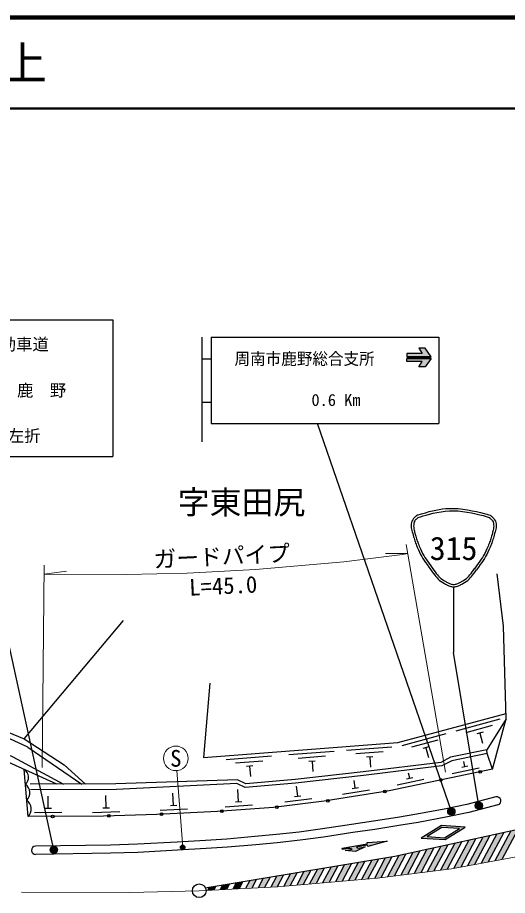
# Model space of a CAD drawing. Units: millimetres at full size, sheet at 1:1000; details may follow other scales. Extents: x 40000 to 680000, y 20000 to 380000.
# Drawn here: x 441812 to 495616, y 283611 to 380000 of the extents above; entities that cross this region are included whole.
import ezdxf
from ezdxf.enums import TextEntityAlignment as Align

# ---------------------------------------------------------------- set-up
doc = ezdxf.new("R2010")
doc.units = ezdxf.units.MM
doc.header["$LTSCALE"] = 1000
doc.linetypes.add('CHAIN', pattern=[18.5, 12, -1.5, 3.5, -1.5])
for name, color, linetype, lineweight in [('M-BGD', 7, 'Continuous', 25), ('M-BGD-HTXT', 7, 'Continuous', 13), ('M-BMK', 2, 'CHAIN', 13), ('M-BMK-SRVR', 3, 'Continuous', 25), ('M-STR-HTXT', 7, 'Continuous', 13), ('M-STR-STRC', 7, 'Continuous', 25), ('M-TTL', 2, 'Continuous', 140), ('M-TTL-LINE', 7, 'Continuous', 50)]:
    doc.layers.add(name, color=color, linetype=linetype, lineweight=lineweight)
doc.layers.add('M-BMK-HTXT', color=7, linetype='Continuous')
doc.layers.add('M-TTL-TXT', color=7, linetype='Continuous')
doc.styles.add('ＭＳ ゴシック', font='')
doc.styles.get('ＭＳ ゴシック').set_extended_font_data('MS Gothic')

msp = doc.modelspace()

# ---------------------------------------------------------------- hatches: boundary and pattern name
at = {"layer": 'M-STR-STRC'}
for points in [[(487245, 342757), (486576, 343694), (485895, 343694), (486265, 343119), (484581, 343119), (484581, 342758)], [(487245, 342583), (484581, 342582), (484581, 342220), (486265, 342221), (485895, 341645), (486576, 341646)], [(489116, 292612, -1), (489791, 293042, -1)], [(492144, 293258, -1), (492819, 293687, -1)], [(493677, 290195), (492909, 290026), (491237, 286867), (491990, 287006)], [(495212, 290531), (494444, 290363), (492742, 287145), (493494, 287284)], [(494247, 287423), (494999, 287562), (496748, 290868), (495980, 290700)], [(479975, 288933), (479236, 288808), (479163, 288855), (479023, 288924), (480246, 289132), (480271, 288985), (482402, 289576), (480196, 289428), (480221, 289280), (477461, 288809), (477486, 288661), (478150, 288774), (478221, 288782), (478335, 288775), (478445, 288743), (478546, 288690), (477807, 288563), (478941, 288453)], [(489069, 289184), (488302, 289016), (486813, 286203), (487541, 286296)], [(490605, 289521), (489837, 289353), (488269, 286388), (488996, 286480)], [(492141, 289858), (491373, 289689), (489733, 286589), (490485, 286728)], [(445464, 288411, -1), (446138, 288840, -0.41421), (446016, 288288, -0.41421)], [(460167, 289014, -1), (459728, 288775, -0.41421), (459828, 289114, -0.41421)], [(485998, 288511), (485230, 288343), (483903, 285835), (484631, 285927)], [(487534, 288848), (486766, 288679), (485358, 286019), (486086, 286111)], [(479960, 287363), (479216, 287239), (478157, 285237), (478868, 285298)], [(481448, 287609), (480704, 287486), (479579, 285359), (480290, 285420)], [(482936, 287856), (482192, 287733), (481000, 285480), (481325, 285508), (481720, 285558)], [(484462, 288174), (483694, 288006), (482448, 285650), (483176, 285743)], [(474007, 286375), (473263, 286252), (472469, 284752), (473180, 284812)], [(473891, 284873), (474602, 284934), (475495, 286622), (474751, 286499)], [(476983, 286869), (476239, 286745), (475313, 284995), (476024, 285055)], [(478472, 287116), (477728, 286992), (476735, 285116), (477446, 285177)], [(468054, 285388), (467310, 285264), (466847, 284389), (467545, 284425)], [(469542, 285634), (468798, 285511), (468243, 284461), (468941, 284498)], [(471031, 285881), (470287, 285758), (469639, 284534), (470337, 284570)], [(472519, 286128), (471775, 286005), (471048, 284630), (471758, 284691)], [(463357, 284207), (463590, 284647), (462845, 284524), (462659, 284171)], [(465078, 284894), (464334, 284770), (464055, 284243), (464753, 284280)], [(466566, 285141), (465822, 285017), (465451, 284316), (466149, 284352)]]:
    msp.add_hatch(color=256, dxfattribs=at).paths.add_polyline_path(points)
h = msp.add_hatch(color=256, dxfattribs=at)
h.paths.add_polyline_path([(488370, 291287), (486138, 289906), (488758, 289735), (490990, 291116)])
h.paths.add_polyline_path([(490337, 290953), (488705, 289944), (486791, 290069), (488423, 291078)], flags=16)

# ---------------------------------------------------------------- linework, layer by layer
at = {"layer": 'M-BGD'}
for p, q in [((442520, 300799), (453440, 313803)), ((494779, 302949), (489951, 301649)), ((493931, 302254), (491034, 301475)), ((488834, 301349), (484005, 300049)), ((492937, 301521), (492261, 301339)), ((492599, 301430), (492891, 300343)), ((442956, 299898), (448884, 295845)), ((482917, 299896), (477932, 299516)), ((487985, 300654), (485088, 299875)), ((486991, 299921), (486315, 299739)), ((486653, 299830), (486946, 298744)), ((469719, 298890), (464733, 298511)), ((476591, 299414), (471605, 299034)), ((475628, 298889), (472637, 298661)), ((481954, 299372), (478963, 299144)), ((480842, 298835), (480144, 298782)), ((480493, 298809), (480578, 297687)), ((468756, 298366), (465765, 298138)), ((474515, 298353), (473817, 298300)), ((474166, 298327), (474252, 297205)), ((490936, 297757), (490821, 298308)), ((442971, 292263), (442552, 297454)), ((467644, 297830), (466946, 297777)), ((467295, 297803), (467380, 296681)), ((484879, 296499), (484765, 297050)), ((489559, 297012), (492496, 297622)), ((490593, 297686), (491279, 297828)), ((478904, 295418), (478769, 296245)), ((483502, 295753), (486439, 296364)), ((484537, 296428), (485222, 296570)), ((466083, 293900), (465988, 295247)), ((472585, 294501), (472448, 295617)), ((477495, 294733), (480456, 295214)), ((478558, 295362), (479249, 295474)), ((445178, 293178), (445168, 294528)), ((451546, 293229), (451506, 294579)), ((458945, 293491), (458877, 294839)), ((471151, 293872), (474129, 294237)), ((472238, 294458), (472933, 294543)), ((444828, 293176), (445528, 293181)), ((451196, 293219), (451896, 293240)), ((457470, 292965), (460466, 293118)), ((458596, 293473), (459295, 293509)), ((464618, 293346), (467610, 293556)), ((465734, 293876), (466432, 293925)), ((443681, 292718), (446681, 292739)), ((450060, 292735), (453059, 292825))]:
    msp.add_line(p, q, dxfattribs=at)
for points in [[(493960, 297466), (495481, 303009), (495178, 313165), (494486, 318913)], [(446141, 295842), (441181, 298070), (423501, 306193), (407341, 313470), (405293, 302310), (404791, 292492)], [(434217, 314019), (428799, 306858), (433714, 304432), (442520, 300799), (446925, 297949), (449284, 295845)], [(442956, 299898), (437991, 302159), (432728, 304530), (428450, 306639), (423665, 307995), (422863, 307114), (433868, 302254), (441283, 298814), (446865, 295843)], [(462927, 306918), (462219, 298770), (483565, 300397), (495464, 303599)], [(495481, 303009), (493353, 299590), (489374, 298777), (488284, 298220), (479769, 297169), (472302, 296328), (466899, 295855), (465962, 296302), (452602, 295848), (443184, 295839)], [(493403, 299185), (489507, 298396), (488403, 297832), (479815, 296772), (472341, 295929), (466825, 295447), (465878, 295899), (452696, 295257), (443235, 295209)], [(493960, 297466), (493403, 299185), (493353, 299590)], [(493960, 297466), (482621, 295111), (475476, 293948), (469914, 293266), (463776, 292836), (457102, 292496), (451257, 292320), (442971, 292263)], [(494343, 294428), (491168, 293604), (488676, 293089), (485671, 292517), (483527, 292171), (480913, 291759), (478498, 291413), (475299, 290914), (472755, 290568), (470238, 290295), (467888, 290079), (464786, 289807), (462469, 289645), (459335, 289471), (454988, 289233), (452007, 289146), (443783, 289011)], [(494569, 293557), (491372, 292727), (488851, 292206), (485826, 291631), (483669, 291283), (481047, 290869), (478632, 290523), (475429, 290023), (472864, 289674), (470327, 289400), (467969, 289183), (464857, 288910), (462526, 288747), (459384, 288573), (455026, 288333), (452027, 288246), (443798, 288111)]]:
    msp.add_lwpolyline(points, dxfattribs=at)
for centre in [(492609, 297186), (488290, 296288), (482147, 295034), (475876, 294013), (470282, 293312), (445666, 292281), (451841, 292338), (457634, 292523), (464256, 292870)]:
    msp.add_circle(centre, 150, dxfattribs=at)
for centre, radius, start, end in [((442002, 296582), 1031, 311.48029, 57.7405), ((442029, 294874), 1143, 314.24076, 54.98004), ((442149, 293099), 1172, 314.50628, 54.71452), ((494456, 293993), 450, 284.55979, 104.55979), ((443790, 288561), 450, 90.94217, 270.94217)]:
    msp.add_arc(centre, radius, start, end, dxfattribs=at)
at = {"layer": 'M-BGD-HTXT'}
msp.add_line((459948, 288895), (459298, 297317), dxfattribs=at)
msp.add_circle((459194, 298663), 1350, dxfattribs=at)
at = {"layer": 'M-BMK'}
msp.add_lwpolyline([(60395, 289164), (160405, 287700), (260724, 286115), (360773, 284930), (398553, 284482), (423964, 284158), (442241, 283968), (454161, 283942), (461760, 284124), (470355, 284571), (481325, 285508), (489458, 286539), (497826, 288085), (504529, 289691), (514706, 292601), (525354, 296246), (535314, 300498), (543085, 304220), (550475, 308228), (557884, 312588)], dxfattribs=at)
at = {"layer": 'M-BMK-SRVR'}
msp.add_circle((461760, 284124), 750, dxfattribs=at)
at = {"layer": 'M-STR-HTXT'}
for p, q in [((488807, 297139), (484505, 322141)), ((484675, 321155), (482220, 321170)), ((444517, 297674), (444749, 319872)), ((444738, 318872), (447170, 319209))]:
    msp.add_line(p, q, dxfattribs=at)
msp.add_lwpolyline([(444738, 318872), (453781, 318853), (460435, 319012), (467963, 319404), (477644, 320230), (484089, 321047), (484675, 321155)], dxfattribs=at)
at = {"layer": 'M-STR-STRC'}
for p, q in [((427425, 346815), (452258, 346815)), ((452258, 346815), (452258, 331815)), ((462065, 344913), (462065, 333413)), ((463065, 344913), (463065, 335413)), ((463065, 344913), (488065, 344913)), ((488065, 344913), (488065, 335413)), ((485895, 343694), (486265, 343119)), ((486576, 343694), (485895, 343694)), ((487245, 342757), (486576, 343694)), ((462065, 342538), (463065, 342538)), ((486265, 343119), (484581, 343119)), ((484581, 343119), (484581, 342758)), ((487245, 342757), (484581, 342758)), ((487245, 342583), (484581, 342583)), ((484581, 342220), (484581, 342582)), ((486265, 342221), (484581, 342220)), ((485895, 341645), (486265, 342221)), ((487245, 342583), (486576, 341646)), ((486576, 341646), (485895, 341645)), ((462065, 337788), (463065, 337788)), ((463065, 335413), (488065, 335413)), ((489454, 292827), (474739, 335413)), ((427425, 331815), (452258, 331815)), ((445801, 288625), (437059, 328485)), ((489709, 317497), (489709, 310286)), ((492481, 293473), (489709, 310286)), ((488370, 291287), (486138, 289906)), ((490990, 291116), (488370, 291287)), ((488758, 289735), (490990, 291116)), ((488423, 291078), (486791, 290069)), ((490337, 290953), (488423, 291078)), ((488705, 289944), (490337, 290953)), ((493677, 290195), (491990, 287006)), ((494444, 290363), (492742, 287145)), ((495212, 290531), (493494, 287284)), ((495980, 290700), (494247, 287423)), ((496748, 290868), (494999, 287562)), ((477461, 288809), (480221, 289280)), ((480196, 289428), (482402, 289576)), ((480221, 289280), (480196, 289428)), ((482402, 289576), (480271, 288985)), ((486138, 289906), (488758, 289735)), ((486791, 290069), (488705, 289944)), ((489069, 289184), (487541, 286296)), ((489837, 289353), (488269, 286388)), ((490605, 289521), (488996, 286480)), ((491373, 289689), (489733, 286589)), ((492141, 289858), (490485, 286728)), ((492909, 290026), (491237, 286867)), ((477486, 288661), (477461, 288809)), ((478150, 288774), (477486, 288661)), ((477807, 288563), (478546, 288690)), ((478941, 288453), (477807, 288563)), ((478221, 288782), (478150, 288774)), ((478335, 288775), (478221, 288782)), ((478445, 288743), (478335, 288775)), ((478546, 288690), (478445, 288743)), ((479975, 288933), (478941, 288453)), ((480246, 289132), (479023, 288924)), ((479023, 288924), (479163, 288855)), ((479163, 288855), (479236, 288808)), ((479236, 288808), (479975, 288933)), ((480271, 288985), (480246, 289132)), ((485230, 288343), (483903, 285835)), ((485998, 288511), (484631, 285927)), ((486766, 288679), (485358, 286019)), ((487534, 288848), (486086, 286111)), ((488302, 289016), (486813, 286203)), ((479960, 287363), (478868, 285298)), ((480704, 287486), (479579, 285359)), ((481448, 287609), (480290, 285420)), ((482192, 287733), (481000, 285480)), ((482936, 287856), (481720, 285558)), ((483694, 288006), (482448, 285650)), ((484462, 288174), (483176, 285743)), ((474007, 286375), (473180, 284812)), ((474751, 286499), (473891, 284873)), ((475495, 286622), (474602, 284934)), ((476239, 286745), (475313, 284995)), ((476983, 286869), (476024, 285055)), ((477728, 286992), (476735, 285116)), ((478472, 287116), (477446, 285177)), ((479216, 287239), (478157, 285237)), ((468054, 285388), (467545, 284425)), ((468798, 285511), (468243, 284461)), ((469542, 285634), (468941, 284498)), ((470287, 285758), (469639, 284534)), ((471031, 285881), (470337, 284570)), ((471775, 286005), (471048, 284630)), ((472519, 286128), (471758, 284691)), ((473263, 286252), (472469, 284752)), ((462845, 284524), (462659, 284171)), ((463590, 284647), (463357, 284207)), ((464334, 284770), (464055, 284243)), ((465078, 284894), (464753, 284280)), ((465822, 285017), (465451, 284316)), ((466566, 285141), (466149, 284352)), ((467310, 285264), (466847, 284389))]:
    msp.add_line(p, q, dxfattribs=at)
for points in [[(484581, 343119), (484581, 342758), (487245, 342757), (486576, 343694), (485895, 343694), (486265, 343119)], [(487245, 342583), (486576, 341646), (485895, 341645), (486265, 342221), (484581, 342220), (484581, 342582)]]:
    msp.add_lwpolyline(points, close=True, dxfattribs=at)
for points in [[(485709, 325354), (486191, 325503), (486625, 325635), (487022, 325750), (487394, 325848), (487751, 325929), (488104, 325994), (488466, 326043), (488846, 326078), (489257, 326097), (489709, 326102), (490201, 326081), (490713, 326029), (491229, 325951), (491735, 325857), (492216, 325753), (492656, 325647), (493041, 325546), (493355, 325459), (493582, 325392), (493709, 325354)], [(485807, 325115), (486053, 325191), (486347, 325279), (486682, 325375), (487052, 325472), (487453, 325567), (487878, 325656), (488322, 325733), (488779, 325794), (489243, 325833), (489709, 325848), (490189, 325829), (490688, 325779), (491191, 325705), (491684, 325613), (492152, 325512), (492581, 325409), (492956, 325311), (493263, 325226), (493486, 325160), (493611, 325122)], [(485709, 325354), (485642, 325310), (485581, 325267), (485526, 325225), (485475, 325181), (485427, 325135), (485383, 325087), (485339, 325036), (485297, 324980), (485254, 324920), (485209, 324854), (485128, 324708), (485073, 324565), (485042, 324422), (485032, 324280), (485039, 324136), (485059, 323989), (485089, 323839), (485127, 323684), (485168, 323522), (485209, 323354)], [(485803, 325119), (485783, 325101), (485757, 325078), (485725, 325049), (485690, 325015), (485652, 324978), (485612, 324937), (485572, 324893), (485532, 324847), (485494, 324799), (485459, 324750), (485388, 324614), (485342, 324466), (485319, 324311), (485315, 324154), (485324, 323998), (485344, 323851), (485371, 323715), (485399, 323597), (485426, 323502), (485446, 323433)], [(493613, 325122), (493633, 325104), (493660, 325080), (493691, 325051), (493727, 325017), (493765, 324980), (493805, 324938), (493846, 324894), (493886, 324847), (493924, 324799), (493959, 324750), (494031, 324614), (494077, 324466), (494099, 324311), (494104, 324153), (494094, 323997), (494074, 323850), (494048, 323714), (494019, 323596), (493992, 323500), (493971, 323431)], [(493709, 325354), (493777, 325310), (493838, 325267), (493893, 325225), (493944, 325181), (493991, 325135), (494036, 325087), (494079, 325036), (494122, 324980), (494165, 324920), (494209, 324854), (494291, 324708), (494345, 324565), (494376, 324422), (494387, 324280), (494380, 324136), (494360, 323989), (494329, 323839), (494292, 323684), (494251, 323522), (494209, 323354)], [(485209, 323354), (485261, 323157), (485308, 322984), (485353, 322830), (485396, 322689), (485440, 322556), (485485, 322428), (485533, 322298), (485585, 322162), (485644, 322016), (485709, 321854), (485835, 321557), (485957, 321293), (486078, 321055), (486203, 320832), (486334, 320617), (486476, 320401), (486630, 320175), (486802, 319931), (486994, 319660), (487209, 319354)], [(485446, 323433), (485497, 323240), (485544, 323070), (485588, 322918), (485630, 322779), (485673, 322649), (485717, 322523), (485764, 322395), (485816, 322262), (485873, 322118), (485938, 321959), (486062, 321665), (486183, 321404), (486303, 321167), (486427, 320947), (486557, 320734), (486697, 320520), (486850, 320296), (487020, 320054), (487210, 319786), (487424, 319482)], [(493972, 323433), (493922, 323240), (493875, 323070), (493831, 322918), (493789, 322779), (493746, 322649), (493701, 322523), (493654, 322395), (493603, 322262), (493545, 322118), (493481, 321959), (493357, 321665), (493236, 321404), (493115, 321167), (492992, 320947), (492862, 320734), (492722, 320520), (492569, 320296), (492399, 320054), (492209, 319786), (491995, 319482)], [(494209, 323354), (494158, 323157), (494111, 322984), (494066, 322830), (494023, 322689), (493979, 322556), (493934, 322428), (493886, 322298), (493833, 322162), (493775, 322016), (493709, 321854), (493584, 321557), (493462, 321293), (493340, 321055), (493216, 320832), (493084, 320617), (492943, 320401), (492788, 320175), (492617, 319931), (492425, 319660), (492209, 319354)], [(487209, 319354), (487365, 319145), (487505, 318954), (487636, 318779), (487761, 318619), (487888, 318470), (488020, 318333), (488162, 318204), (488322, 318082), (488502, 317966), (488709, 317854), (488816, 317799), (488916, 317745), (489010, 317695), (489102, 317648), (489193, 317606), (489285, 317569), (489381, 317539), (489482, 317517), (489591, 317502), (489709, 317497), (489828, 317502), (489937, 317517), (490038, 317539), (490134, 317569), (490226, 317606), (490317, 317648), (490408, 317695), (490503, 317745), (490602, 317799), (490709, 317854), (490917, 317966), (491097, 318082), (491256, 318204), (491399, 318333), (491531, 318470), (491657, 318619), (491783, 318779), (491913, 318954), (492054, 319145), (492209, 319354)], [(487386, 319530), (487537, 319327), (487674, 319141), (487800, 318970), (487922, 318813), (488045, 318668), (488173, 318533), (488312, 318408), (488467, 318290), (488644, 318178), (488846, 318070), (488939, 318024), (489025, 317978), (489107, 317935), (489186, 317894), (489264, 317858), (489344, 317826), (489426, 317800), (489513, 317780), (489607, 317767), (489709, 317763), (489812, 317767), (489906, 317780), (489993, 317800), (490075, 317826), (490154, 317858), (490233, 317894), (490312, 317935), (490393, 317978), (490480, 318024), (490572, 318070), (490775, 318178), (490951, 318290), (491106, 318408), (491246, 318533), (491374, 318668), (491496, 318813), (491618, 318970), (491745, 319141), (491881, 319327), (492033, 319530)], [(462433, 284455), (483246, 287908), (498278, 291203), (507884, 293224), (518844, 295506), (529363, 297957)]]:
    msp.add_lwpolyline(points, dxfattribs=at)
for centre, radius in [((489454, 292827), 400), ((492481, 293473), 400), ((445801, 288625), 400), ((459948, 288895), 250)]:
    msp.add_circle(centre, radius, dxfattribs=at)
at = {"layer": 'M-TTL'}
msp.add_line((680000, 380000), (40000, 380000), dxfattribs=at)
at = {"layer": 'M-TTL-LINE'}
msp.add_line((40000, 370000), (680000, 370000), dxfattribs=at)

# ---------------------------------------------------------------- texts
at = {"layer": 'M-BGD-HTXT', "style": 'ＭＳ ゴシック'}
msp.add_text('S', height=1833, dxfattribs=at).set_placement((459194, 298663), align=Align.MIDDLE_CENTER)
at = {"layer": 'M-BMK-HTXT', "style": 'ＭＳ ゴシック'}
msp.add_text('字東田尻', height=2566, dxfattribs=at).set_placement((466403, 326778), align=Align.MIDDLE_CENTER)
at = {"layer": 'M-STR-HTXT', "style": 'ＭＳ ゴシック'}
for s, p in [('ガードパイプ', (464312, 319391)), ('L=45.0', (464468, 316146))]:
    msp.add_text(s, height=1833, rotation=2.756, dxfattribs=at).set_placement(p, align=Align.BOTTOM_CENTER)
at = {"layer": 'M-STR-STRC', "style": 'ＭＳ ゴシック'}
for s, p in [('中国自動車道', (439842, 343070)), ('0.6 Km', (476783, 336957)), ('300m先左折', (439842, 333024))]:
    msp.add_text(s, height=1320, dxfattribs=at).set_placement(p, align=Align.BOTTOM_CENTER)
at = {"layer": 'M-STR-STRC', "style": 'ＭＳ ゴシック', "width": 0.95}
msp.add_text('周南市鹿野総合支所', height=1320, dxfattribs=at).set_placement((465640, 341482), align=Align.BOTTOM_LEFT)
at = {"layer": 'M-STR-STRC', "style": 'ＭＳ ゴシック'}
for s, height, p in [('鹿\u3000野', 1320, (441755, 338011)), ('315', 2566, (487084, 319666))]:
    msp.add_text(s, height=height, dxfattribs=at).set_placement(p, align=Align.BOTTOM_LEFT)
at = {"layer": 'M-TTL-TXT', "style": 'ＭＳ ゴシック'}
msp.add_text('周南市大字鹿野上', height=3666, dxfattribs=at).set_placement((405024, 375000), align=Align.MIDDLE_LEFT)

doc.saveas('drawing.dxf')
